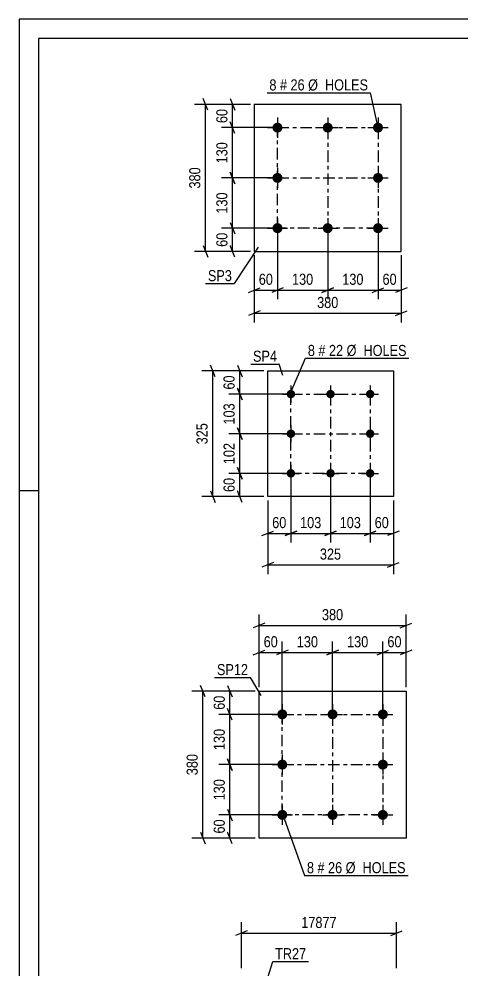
# Model space of a CAD drawing. Header units: millimetres. Extents: x 0 to 594, y 0 to 420.
# Drawn here: x 0 to 114.6, y 174.1 to 420 of the extents above; entities that cross this region are included whole.
import ezdxf

# ---------------------------------------------------------------- set-up
doc = ezdxf.new("R2010")
doc.units = ezdxf.units.MM
doc.linetypes.add('DXK_LINE_DOT3', pattern=[5.9187, 2.979, -0.9799, 0.9799, -0.9799])
doc.styles.add('Arial Narrow', font='ARIALN.TTF', dxfattribs={"height": 0.2})

# ---------------------------------------------------------------- blocks, each defined once
blk = doc.blocks.new('Unknown-232815401-21763')
at = {"color": 5, "linetype": 'Continuous'}
for p, q in [((594, 420), (0, 420)), ((0, 420), (0, 0)), ((589, 415), (5, 415)), ((5, 415), (5, 5)), ((5, 298), (0, 298))]:
    blk.add_line(p, q, dxfattribs=at)
blk = doc.blocks.new('Bolt-232815401-33327 - 33325')
at = {"linetype": 'Continuous'}
for points in [[(70.31, 324.1, -1), (70.31, 321.9, -1)], [(80.56, 324.1, -1), (80.56, 321.9, -1)], [(90.81, 324.1, -1), (90.81, 321.9, -1)], [(70.31, 313.85, -1), (70.31, 311.65, -1)], [(90.81, 313.85, -1), (90.81, 311.65, -1)], [(70.31, 303.6, -1), (70.31, 301.4, -1)], [(80.56, 303.6, -1), (80.56, 301.4, -1)], [(90.81, 303.6, -1), (90.81, 301.4, -1)]]:
    blk.add_hatch(color=1, dxfattribs=at).paths.add_polyline_path(points)
at = {"color": 1, "linetype": 'Continuous'}
for p, q in [((70.31, 325.2), (70.31, 320.8)), ((80.56, 325.2), (80.56, 320.8)), ((90.81, 325.2), (90.81, 320.8)), ((68.11, 323), (72.51, 323)), ((78.36, 323), (82.76, 323)), ((88.61, 323), (93.01, 323)), ((70.31, 314.95), (70.31, 310.55)), ((90.81, 314.95), (90.81, 310.55)), ((68.11, 312.75), (72.51, 312.75)), ((88.61, 312.75), (93.01, 312.75)), ((68.11, 302.5), (72.51, 302.5)), ((70.31, 304.7), (70.31, 300.3)), ((78.36, 302.5), (82.76, 302.5)), ((80.56, 304.7), (80.56, 300.3)), ((88.61, 302.5), (93.01, 302.5)), ((90.81, 304.7), (90.81, 300.3))]:
    blk.add_line(p, q, dxfattribs=at)
blk = doc.blocks.new('Part-232815401-33326 - 33325')
at = {"color": 2, "linetype": 'Continuous'}
for p, q in [((64.31, 296.5), (64.31, 329)), ((64.31, 329), (96.81, 329)), ((96.81, 329), (96.81, 296.5)), ((96.81, 296.5), (64.31, 296.5))]:
    blk.add_line(p, q, dxfattribs=at)
blk = doc.blocks.new('Part-232815401-33334 - 33333')
at = {"color": 2, "linetype": 'Continuous'}
for p, q in [((60.84, 397.91), (60.84, 359.91)), ((98.84, 397.91), (60.84, 397.91)), ((98.84, 359.91), (98.84, 397.91)), ((60.84, 359.91), (98.84, 359.91))]:
    blk.add_line(p, q, dxfattribs=at)
blk = doc.blocks.new('Bolt-232815401-33335 - 33333')
at = {"linetype": 'Continuous'}
for points in [[(66.84, 393.21, -1), (66.84, 390.61, -1)], [(79.84, 393.21, -1), (79.84, 390.61, -1)], [(92.84, 393.21, -1), (92.84, 390.61, -1)], [(66.84, 380.21, -1), (66.84, 377.61, -1)], [(92.84, 380.21, -1), (92.84, 377.61, -1)], [(66.84, 367.21, -1), (66.84, 364.61, -1)], [(79.84, 367.21, -1), (79.84, 364.61, -1)], [(92.84, 367.21, -1), (92.84, 364.61, -1)]]:
    blk.add_hatch(color=1, dxfattribs=at).paths.add_polyline_path(points)
at = {"color": 1, "linetype": 'Continuous'}
for p, q in [((66.84, 394.51), (66.84, 389.31)), ((79.84, 394.51), (79.84, 389.31)), ((92.84, 394.51), (92.84, 389.31)), ((64.24, 391.91), (69.44, 391.91)), ((77.24, 391.91), (82.44, 391.91)), ((90.24, 391.91), (95.44, 391.91)), ((66.84, 381.51), (66.84, 376.31)), ((92.84, 381.51), (92.84, 376.31)), ((64.24, 378.91), (69.44, 378.91)), ((90.24, 378.91), (95.44, 378.91)), ((66.84, 368.51), (66.84, 363.31)), ((79.84, 368.51), (79.84, 363.31)), ((92.84, 368.51), (92.84, 363.31)), ((64.24, 365.91), (69.44, 365.91)), ((77.24, 365.91), (82.44, 365.91)), ((90.24, 365.91), (95.44, 365.91))]:
    blk.add_line(p, q, dxfattribs=at)
blk = doc.blocks.new('Part-232815401-33454 - 33453')
at = {"color": 2, "linetype": 'Continuous'}
for p, q in [((62.09, 208.18), (62.09, 246.18)), ((62.09, 246.18), (100.09, 246.18)), ((100.09, 246.18), (100.09, 208.18)), ((100.09, 208.18), (62.09, 208.18))]:
    blk.add_line(p, q, dxfattribs=at)
blk = doc.blocks.new('Bolt-232815401-33455 - 33453')
at = {"linetype": 'Continuous'}
for points in [[(68.09, 241.48, -1), (68.09, 238.88, -1)], [(81.09, 241.48, -1), (81.09, 238.88, -1)], [(94.09, 241.48, -1), (94.09, 238.88, -1)], [(68.09, 228.48, -1), (68.09, 225.88, -1)], [(94.09, 228.48, -1), (94.09, 225.88, -1)], [(68.09, 215.48, -1), (68.09, 212.88, -1)], [(81.09, 215.48, -1), (81.09, 212.88, -1)], [(94.09, 215.48, -1), (94.09, 212.88, -1)]]:
    blk.add_hatch(color=1, dxfattribs=at).paths.add_polyline_path(points)
at = {"color": 1, "linetype": 'Continuous'}
for p, q in [((68.09, 242.78), (68.09, 237.58)), ((81.09, 242.78), (81.09, 237.58)), ((94.09, 242.78), (94.09, 237.58)), ((65.49, 240.18), (70.69, 240.18)), ((78.49, 240.18), (83.69, 240.18)), ((91.49, 240.18), (96.69, 240.18)), ((68.09, 229.78), (68.09, 224.58)), ((94.09, 229.78), (94.09, 224.58)), ((65.49, 227.18), (70.69, 227.18)), ((91.49, 227.18), (96.69, 227.18)), ((68.09, 216.78), (68.09, 211.58)), ((81.09, 216.78), (81.09, 211.58)), ((94.09, 216.78), (94.09, 211.58)), ((65.49, 214.18), (70.69, 214.18)), ((78.49, 214.18), (83.69, 214.18)), ((91.49, 214.18), (96.69, 214.18))]:
    blk.add_line(p, q, dxfattribs=at)
blk = doc.blocks.new('Rectangle-232815401-35892 - 33325')
at = {"color": 1, "linetype": 'DXK_LINE_DOT3'}
blk.add_lwpolyline([(70.31, 323), (90.81, 323), (90.81, 302.5), (70.31, 302.5), (70.31, 323)], close=True, dxfattribs=at)
blk = doc.blocks.new('Rectangle-232815401-35922 - 33333')
at = {"color": 1, "linetype": 'DXK_LINE_DOT3'}
blk.add_lwpolyline([(66.84, 391.91), (92.84, 391.91), (92.84, 365.91), (66.84, 365.91), (66.84, 391.91)], close=True, dxfattribs=at)
blk = doc.blocks.new('Rectangle-232815401-35955 - 33453')
at = {"color": 1, "linetype": 'DXK_LINE_DOT3'}
blk.add_lwpolyline([(68.09, 240.18), (94.09, 240.18), (94.09, 214.18), (68.09, 214.18), (68.09, 240.18)], close=True, dxfattribs=at)
blk = doc.blocks.new('Line-232815401-35902 - 33325')
at = {"color": 1, "linetype": 'DXK_LINE_DOT3'}
blk.add_line((80.56, 323), (80.56, 302.5), dxfattribs=at)
blk = doc.blocks.new('Line-232815401-35932 - 33333')
at = {"color": 1, "linetype": 'DXK_LINE_DOT3'}
blk.add_line((79.84, 391.91), (79.84, 365.91), dxfattribs=at)
blk = doc.blocks.new('Line-232815401-35965 - 33453')
at = {"color": 1, "linetype": 'DXK_LINE_DOT3'}
blk.add_line((81.09, 240.18), (81.09, 214.18), dxfattribs=at)
blk = doc.blocks.new('Line-232815401-35909 - 33325')
at = {"color": 1, "linetype": 'DXK_LINE_DOT3'}
blk.add_line((70.31, 312.75), (90.81, 312.75), dxfattribs=at)
blk = doc.blocks.new('Line-232815401-35939 - 33333')
at = {"color": 1, "linetype": 'DXK_LINE_DOT3'}
blk.add_line((66.84, 378.91), (92.84, 378.91), dxfattribs=at)
blk = doc.blocks.new('Line-232815401-35972 - 33453')
at = {"color": 1, "linetype": 'DXK_LINE_DOT3'}
blk.add_line((68.09, 227.18), (94.09, 227.18), dxfattribs=at)
blk = doc.blocks.new('StraightDimension-232815401-33873 - 33316')
at = {"color": 7, "linetype": 'Continuous'}
for p, q in [((57.52, 174.57), (57.52, 186.42)), ((97.62, 174.57), (97.62, 186.42)), ((59.02, 184.17), (56.02, 182.97)), ((57.52, 183.57), (97.62, 183.57)), ((96.12, 182.97), (99.12, 184.17))]:
    blk.add_line(p, q, dxfattribs=at)
at = {"color": 0}
blk.add_wipeout([(82.74, 184.32), (82.74, 188.52), (72.4, 188.52), (72.4, 184.32)], dxfattribs=at)
at = {"color": 3, "style": 'Arial Narrow'}
blk.add_text('17877', height=2.863, dxfattribs=at).set_placement((73, 184.92))
blk = doc.blocks.new('StraightDimension-232815401-33877 - 33325')
at = {"color": 7, "linetype": 'Continuous'}
for p, q in [((56.5, 330.5), (57.7, 327.5)), ((63.31, 329), (54.25, 329)), ((57.1, 323), (57.1, 329)), ((69.31, 323), (54.25, 323)), ((57.7, 321.5), (56.5, 324.5))]:
    blk.add_line(p, q, dxfattribs=at)
at = {"color": 0}
blk.add_wipeout([(56.35, 328.43), (52.15, 328.43), (52.15, 323.57), (56.35, 323.57)], dxfattribs=at)
at = {"color": 3, "style": 'Arial Narrow'}
blk.add_text('60', height=2.863, rotation=90.0002, dxfattribs=at).set_placement((55.75, 324.17))
blk = doc.blocks.new('StraightDimension-232815401-37258 - 33325')
at = {"color": 7, "linetype": 'Continuous'}
for p, q in [((69.31, 323), (54.25, 323)), ((56.5, 324.5), (57.7, 321.5)), ((57.1, 312.75), (57.1, 323)), ((69.31, 312.75), (54.25, 312.75)), ((57.7, 311.25), (56.5, 314.25))]:
    blk.add_line(p, q, dxfattribs=at)
at = {"color": 0}
blk.add_wipeout([(56.35, 321.22), (52.15, 321.22), (52.15, 314.53), (56.35, 314.53)], dxfattribs=at)
at = {"color": 3, "style": 'Arial Narrow'}
blk.add_text('103', height=2.863, rotation=90.0002, dxfattribs=at).set_placement((55.75, 315.13))
blk = doc.blocks.new('StraightDimension-232815401-33880 - 33325')
at = {"color": 7, "linetype": 'Continuous'}
for p, q in [((69.31, 302.5), (54.25, 302.5)), ((56.5, 304), (57.7, 301)), ((57.1, 296.5), (57.1, 302.5)), ((57.7, 295), (56.5, 298)), ((63.31, 296.5), (54.25, 296.5))]:
    blk.add_line(p, q, dxfattribs=at)
at = {"color": 0}
blk.add_wipeout([(56.35, 301.93), (52.15, 301.93), (52.15, 297.07), (56.35, 297.07)], dxfattribs=at)
at = {"color": 3, "style": 'Arial Narrow'}
blk.add_text('60', height=2.863, rotation=90.0002, dxfattribs=at).set_placement((55.75, 297.67))
blk = doc.blocks.new('StraightDimension-232815401-33893 - 33325')
at = {"color": 7, "linetype": 'Continuous'}
for p, q in [((50.7, 327.5), (49.5, 330.5)), ((63.31, 329), (47.25, 329)), ((50.1, 296.5), (50.1, 329)), ((49.5, 298), (50.7, 295)), ((63.31, 296.5), (47.25, 296.5))]:
    blk.add_line(p, q, dxfattribs=at)
at = {"color": 0}
blk.add_wipeout([(49.35, 316.09), (45.15, 316.09), (45.15, 309.41), (49.35, 309.41)], dxfattribs=at)
at = {"color": 3, "style": 'Arial Narrow'}
blk.add_text('325', height=2.863, rotation=90.0002, dxfattribs=at).set_placement((48.75, 310.01))
blk = doc.blocks.new('StraightDimension-232815401-33897 - 33325')
at = {"color": 7, "linetype": 'Continuous'}
for p, q in [((90.81, 301.5), (90.81, 284.59)), ((96.81, 295.5), (96.81, 284.59)), ((89.31, 286.39), (92.31, 287.59)), ((90.81, 286.99), (96.81, 286.99)), ((98.31, 287.59), (95.31, 286.39))]:
    blk.add_line(p, q, dxfattribs=at)
at = {"color": 0}
blk.add_wipeout([(96.23, 287.74), (96.23, 291.94), (91.38, 291.94), (91.38, 287.74)], dxfattribs=at)
at = {"color": 3, "style": 'Arial Narrow'}
blk.add_text('60', height=2.863, dxfattribs=at).set_placement((91.98, 288.34))
blk = doc.blocks.new('StraightDimension-232815401-33900 - 33325')
at = {"color": 7, "linetype": 'Continuous'}
for p, q in [((70.31, 301.5), (70.31, 284.59)), ((64.31, 295.5), (64.31, 284.59)), ((62.81, 286.39), (65.81, 287.59)), ((64.31, 286.99), (70.31, 286.99)), ((71.81, 287.59), (68.81, 286.39))]:
    blk.add_line(p, q, dxfattribs=at)
at = {"color": 0}
blk.add_wipeout([(69.73, 287.74), (69.73, 291.94), (64.88, 291.94), (64.88, 287.74)], dxfattribs=at)
at = {"color": 3, "style": 'Arial Narrow'}
blk.add_text('60', height=2.863, dxfattribs=at).set_placement((65.48, 288.34))
blk = doc.blocks.new('StraightDimension-232815401-37278 - 33325')
at = {"color": 7, "linetype": 'Continuous'}
for p, q in [((70.31, 301.5), (70.31, 284.59)), ((80.56, 301.5), (80.56, 284.59)), ((68.81, 286.39), (71.81, 287.59)), ((70.31, 286.99), (80.56, 286.99)), ((82.06, 287.59), (79.06, 286.39))]:
    blk.add_line(p, q, dxfattribs=at)
at = {"color": 0}
blk.add_wipeout([(78.77, 287.74), (78.77, 291.94), (72.09, 291.94), (72.09, 287.74)], dxfattribs=at)
at = {"color": 3, "style": 'Arial Narrow'}
blk.add_text('103', height=2.863, dxfattribs=at).set_placement((72.69, 288.34))
blk = doc.blocks.new('StraightDimension-232815401-33913 - 33325')
at = {"color": 7, "linetype": 'Continuous'}
for p, q in [((64.31, 295.5), (64.31, 276.45)), ((96.81, 295.5), (96.81, 276.45)), ((65.81, 279.45), (62.81, 278.25)), ((64.31, 278.85), (96.81, 278.85)), ((95.31, 278.25), (98.31, 279.45))]:
    blk.add_line(p, q, dxfattribs=at)
at = {"color": 0}
blk.add_wipeout([(83.9, 279.6), (83.9, 283.8), (77.21, 283.8), (77.21, 279.6)], dxfattribs=at)
at = {"color": 3, "style": 'Arial Narrow'}
blk.add_text('325', height=2.863, dxfattribs=at).set_placement((77.81, 280.2))
blk = doc.blocks.new('StraightDimension-232815401-37256 - 33325')
at = {"color": 7, "linetype": 'Continuous'}
for p, q in [((69.31, 312.75), (54.25, 312.75)), ((56.5, 314.25), (57.7, 311.25)), ((57.1, 302.5), (57.1, 312.75)), ((69.31, 302.5), (54.25, 302.5)), ((57.7, 301), (56.5, 304))]:
    blk.add_line(p, q, dxfattribs=at)
at = {"color": 0}
blk.add_wipeout([(56.35, 310.97), (52.15, 310.97), (52.15, 304.28), (56.35, 304.28)], dxfattribs=at)
at = {"color": 3, "style": 'Arial Narrow'}
blk.add_text('102', height=2.863, rotation=90.0002, dxfattribs=at).set_placement((55.75, 304.88))
blk = doc.blocks.new('StraightDimension-232815401-37280 - 33325')
at = {"color": 7, "linetype": 'Continuous'}
for p, q in [((80.56, 301.5), (80.56, 284.59)), ((90.81, 301.5), (90.81, 284.59)), ((79.06, 286.39), (82.06, 287.59)), ((80.56, 286.99), (90.81, 286.99)), ((92.31, 287.59), (89.31, 286.39))]:
    blk.add_line(p, q, dxfattribs=at)
at = {"color": 0}
blk.add_wipeout([(89.02, 287.74), (89.02, 291.94), (82.34, 291.94), (82.34, 287.74)], dxfattribs=at)
at = {"color": 3, "style": 'Arial Narrow'}
blk.add_text('103', height=2.863, dxfattribs=at).set_placement((82.94, 288.34))
blk = doc.blocks.new('StraightDimension-232815401-33917 - 33333')
at = {"color": 7, "linetype": 'Continuous'}
for p, q in [((54.64, 399.41), (55.84, 396.41)), ((59.84, 397.91), (52.39, 397.91)), ((55.24, 391.91), (55.24, 397.91)), ((65.84, 391.91), (52.39, 391.91)), ((55.84, 390.41), (54.64, 393.41))]:
    blk.add_line(p, q, dxfattribs=at)
at = {"color": 0}
blk.add_wipeout([(54.49, 397.34), (50.29, 397.34), (50.29, 392.48), (54.49, 392.48)], dxfattribs=at)
at = {"color": 3, "style": 'Arial Narrow'}
blk.add_text('60', height=2.863, rotation=90.0002, dxfattribs=at).set_placement((53.89, 393.08))
blk = doc.blocks.new('StraightDimension-232815401-37327 - 33333')
at = {"color": 7, "linetype": 'Continuous'}
for p, q in [((79.84, 364.91), (79.84, 347.51)), ((92.84, 364.91), (92.84, 347.51)), ((81.34, 350.51), (78.34, 349.31)), ((79.84, 349.91), (92.84, 349.91)), ((91.34, 349.31), (94.34, 350.51))]:
    blk.add_line(p, q, dxfattribs=at)
at = {"color": 0}
blk.add_wipeout([(89.68, 350.66), (89.68, 354.86), (83, 354.86), (83, 350.66)], dxfattribs=at)
at = {"color": 3, "style": 'Arial Narrow'}
blk.add_text('130', height=2.863, dxfattribs=at).set_placement((83.6, 351.26))
blk = doc.blocks.new('StraightDimension-232815401-33920 - 33333')
at = {"color": 7, "linetype": 'Continuous'}
for p, q in [((54.64, 367.41), (55.84, 364.41)), ((65.84, 365.91), (52.39, 365.91)), ((55.24, 359.91), (55.24, 365.91)), ((59.84, 359.91), (52.39, 359.91)), ((55.84, 358.41), (54.64, 361.41))]:
    blk.add_line(p, q, dxfattribs=at)
at = {"color": 0}
blk.add_wipeout([(54.49, 365.34), (50.29, 365.34), (50.29, 360.48), (54.49, 360.48)], dxfattribs=at)
at = {"color": 3, "style": 'Arial Narrow'}
blk.add_text('60', height=2.863, rotation=90.0002, dxfattribs=at).set_placement((53.89, 361.08))
blk = doc.blocks.new('StraightDimension-232815401-33933 - 33333')
at = {"color": 7, "linetype": 'Continuous'}
for p, q in [((48.84, 396.41), (47.64, 399.41)), ((59.84, 397.91), (45.39, 397.91)), ((48.24, 359.91), (48.24, 397.91)), ((59.84, 359.91), (45.39, 359.91)), ((47.64, 361.41), (48.84, 358.41))]:
    blk.add_line(p, q, dxfattribs=at)
at = {"color": 0}
blk.add_wipeout([(47.49, 382.25), (43.29, 382.25), (43.29, 375.57), (47.49, 375.57)], dxfattribs=at)
at = {"color": 3, "style": 'Arial Narrow'}
blk.add_text('380', height=2.863, rotation=90.0002, dxfattribs=at).set_placement((46.89, 376.17))
blk = doc.blocks.new('StraightDimension-232815401-33937 - 33333')
at = {"color": 7, "linetype": 'Continuous'}
for p, q in [((92.84, 364.91), (92.84, 347.51)), ((98.84, 358.91), (98.84, 347.51)), ((91.34, 349.31), (94.34, 350.51)), ((92.84, 349.91), (98.84, 349.91)), ((100.34, 350.51), (97.34, 349.31))]:
    blk.add_line(p, q, dxfattribs=at)
at = {"color": 0}
blk.add_wipeout([(98.27, 350.66), (98.27, 354.86), (93.41, 354.86), (93.41, 350.66)], dxfattribs=at)
at = {"color": 3, "style": 'Arial Narrow'}
blk.add_text('60', height=2.863, dxfattribs=at).set_placement((94.01, 351.26))
blk = doc.blocks.new('StraightDimension-232815401-37303 - 33333')
at = {"color": 7, "linetype": 'Continuous'}
for p, q in [((65.84, 378.91), (52.39, 378.91)), ((55.84, 377.41), (54.64, 380.41)), ((55.24, 365.91), (55.24, 378.91)), ((54.64, 367.41), (55.84, 364.41)), ((65.84, 365.91), (52.39, 365.91))]:
    blk.add_line(p, q, dxfattribs=at)
at = {"color": 0}
blk.add_wipeout([(54.49, 375.75), (50.29, 375.75), (50.29, 369.07), (54.49, 369.07)], dxfattribs=at)
at = {"color": 3, "style": 'Arial Narrow'}
blk.add_text('130', height=2.863, rotation=90.0002, dxfattribs=at).set_placement((53.89, 369.67))
blk = doc.blocks.new('StraightDimension-232815401-33940 - 33333')
at = {"color": 7, "linetype": 'Continuous'}
for p, q in [((66.84, 364.91), (66.84, 347.51)), ((60.84, 358.91), (60.84, 347.51)), ((59.34, 349.31), (62.34, 350.51)), ((60.84, 349.91), (66.84, 349.91)), ((68.34, 350.51), (65.34, 349.31))]:
    blk.add_line(p, q, dxfattribs=at)
at = {"color": 0}
blk.add_wipeout([(66.27, 350.66), (66.27, 354.86), (61.41, 354.86), (61.41, 350.66)], dxfattribs=at)
at = {"color": 3, "style": 'Arial Narrow'}
blk.add_text('60', height=2.863, dxfattribs=at).set_placement((62.01, 351.26))
blk = doc.blocks.new('StraightDimension-232815401-33953 - 33333')
at = {"color": 7, "linetype": 'Continuous'}
for p, q in [((60.84, 358.91), (60.84, 341.51)), ((98.84, 358.91), (98.84, 341.51)), ((62.34, 344.51), (59.34, 343.31)), ((97.34, 343.31), (100.34, 344.51)), ((60.84, 343.91), (98.84, 343.91))]:
    blk.add_line(p, q, dxfattribs=at)
at = {"color": 0}
blk.add_wipeout([(83.18, 344.66), (83.18, 348.86), (76.5, 348.86), (76.5, 344.66)], dxfattribs=at)
at = {"color": 3, "style": 'Arial Narrow'}
blk.add_text('380', height=2.863, dxfattribs=at).set_placement((77.1, 345.26))
blk = doc.blocks.new('StraightDimension-232815401-37305 - 33333')
at = {"color": 7, "linetype": 'Continuous'}
for p, q in [((65.84, 391.91), (52.39, 391.91)), ((55.84, 390.41), (54.64, 393.41)), ((55.24, 378.91), (55.24, 391.91)), ((65.84, 378.91), (52.39, 378.91)), ((54.64, 380.41), (55.84, 377.41))]:
    blk.add_line(p, q, dxfattribs=at)
at = {"color": 0}
blk.add_wipeout([(54.49, 388.75), (50.29, 388.75), (50.29, 382.07), (54.49, 382.07)], dxfattribs=at)
at = {"color": 3, "style": 'Arial Narrow'}
blk.add_text('130', height=2.863, rotation=90.0002, dxfattribs=at).set_placement((53.89, 382.67))
blk = doc.blocks.new('StraightDimension-232815401-37325 - 33333')
at = {"color": 7, "linetype": 'Continuous'}
for p, q in [((66.84, 364.91), (66.84, 347.51)), ((79.84, 364.91), (79.84, 347.51)), ((68.34, 350.51), (65.34, 349.31)), ((66.84, 349.91), (79.84, 349.91)), ((78.34, 349.31), (81.34, 350.51))]:
    blk.add_line(p, q, dxfattribs=at)
at = {"color": 0}
blk.add_wipeout([(76.68, 350.66), (76.68, 354.86), (70, 354.86), (70, 350.66)], dxfattribs=at)
at = {"color": 3, "style": 'Arial Narrow'}
blk.add_text('130', height=2.863, dxfattribs=at).set_placement((70.6, 351.26))
blk = doc.blocks.new('StraightDimension-232815401-34045 - 33453')
at = {"color": 7, "linetype": 'Continuous'}
for p, q in [((61.09, 246.18), (51.71, 246.18)), ((53.96, 247.68), (55.16, 244.68)), ((54.56, 240.18), (54.56, 246.18)), ((55.16, 238.68), (53.96, 241.68)), ((67.09, 240.18), (51.71, 240.18))]:
    blk.add_line(p, q, dxfattribs=at)
at = {"color": 0}
blk.add_wipeout([(53.81, 245.61), (49.61, 245.61), (49.61, 240.76), (53.81, 240.76)], dxfattribs=at)
at = {"color": 3, "style": 'Arial Narrow'}
blk.add_text('60', height=2.863, rotation=90.0002, dxfattribs=at).set_placement((53.21, 241.36))
blk = doc.blocks.new('StraightDimension-232815401-34061 - 33453')
at = {"color": 7, "linetype": 'Continuous'}
for p, q in [((61.09, 246.18), (44.71, 246.18)), ((48.16, 244.68), (46.96, 247.68)), ((47.56, 208.18), (47.56, 246.18)), ((46.96, 209.68), (48.16, 206.68)), ((61.09, 208.18), (44.71, 208.18))]:
    blk.add_line(p, q, dxfattribs=at)
at = {"color": 0}
blk.add_wipeout([(46.81, 230.53), (42.61, 230.53), (42.61, 223.84), (46.81, 223.84)], dxfattribs=at)
at = {"color": 3, "style": 'Arial Narrow'}
blk.add_text('380', height=2.863, rotation=90.0002, dxfattribs=at).set_placement((46.21, 224.44))
blk = doc.blocks.new('StraightDimension-232815401-34048 - 33453')
at = {"color": 7, "linetype": 'Continuous'}
for p, q in [((67.09, 214.18), (51.71, 214.18)), ((53.96, 215.68), (55.16, 212.68)), ((54.56, 208.18), (54.56, 214.18)), ((55.16, 206.68), (53.96, 209.68)), ((61.09, 208.18), (51.71, 208.18))]:
    blk.add_line(p, q, dxfattribs=at)
at = {"color": 0}
blk.add_wipeout([(53.81, 213.61), (49.61, 213.61), (49.61, 208.76), (53.81, 208.76)], dxfattribs=at)
at = {"color": 3, "style": 'Arial Narrow'}
blk.add_text('60', height=2.863, rotation=90.0002, dxfattribs=at).set_placement((53.21, 209.36))
blk = doc.blocks.new('StraightDimension-232815401-37484 - 33453')
at = {"color": 7, "linetype": 'Continuous'}
for p, q in [((81.09, 241.18), (81.09, 259.03)), ((94.09, 241.18), (94.09, 259.03)), ((82.59, 256.78), (79.59, 255.58)), ((81.09, 256.18), (94.09, 256.18)), ((92.59, 255.58), (95.59, 256.78))]:
    blk.add_line(p, q, dxfattribs=at)
at = {"color": 0}
blk.add_wipeout([(90.94, 256.93), (90.94, 261.13), (84.25, 261.13), (84.25, 256.93)], dxfattribs=at)
at = {"color": 3, "style": 'Arial Narrow'}
blk.add_text('130', height=2.863, dxfattribs=at).set_placement((84.85, 257.53))
blk = doc.blocks.new('StraightDimension-232815401-34065 - 33453')
at = {"color": 7, "linetype": 'Continuous'}
for p, q in [((94.09, 241.18), (94.09, 259.03)), ((100.09, 247.18), (100.09, 259.03)), ((92.59, 255.58), (95.59, 256.78)), ((94.09, 256.18), (100.09, 256.18)), ((101.59, 256.78), (98.59, 255.58))]:
    blk.add_line(p, q, dxfattribs=at)
at = {"color": 0}
blk.add_wipeout([(99.52, 256.93), (99.52, 261.13), (94.67, 261.13), (94.67, 256.93)], dxfattribs=at)
at = {"color": 3, "style": 'Arial Narrow'}
blk.add_text('60', height=2.863, dxfattribs=at).set_placement((95.27, 257.53))
blk = doc.blocks.new('StraightDimension-232815401-34068 - 33453')
at = {"color": 7, "linetype": 'Continuous'}
for p, q in [((62.09, 247.18), (62.09, 259.03)), ((68.09, 241.18), (68.09, 259.03)), ((60.59, 255.58), (63.59, 256.78)), ((62.09, 256.18), (68.09, 256.18)), ((69.59, 256.78), (66.59, 255.58))]:
    blk.add_line(p, q, dxfattribs=at)
at = {"color": 0}
blk.add_wipeout([(67.52, 256.93), (67.52, 261.13), (62.67, 261.13), (62.67, 256.93)], dxfattribs=at)
at = {"color": 3, "style": 'Arial Narrow'}
blk.add_text('60', height=2.863, dxfattribs=at).set_placement((63.27, 257.53))
blk = doc.blocks.new('StraightDimension-232815401-34081 - 33453')
at = {"color": 7, "linetype": 'Continuous'}
for p, q in [((62.09, 247.18), (62.09, 266.03)), ((100.09, 247.18), (100.09, 266.03)), ((63.59, 263.78), (60.59, 262.58)), ((62.09, 263.18), (100.09, 263.18)), ((98.59, 262.58), (101.59, 263.78))]:
    blk.add_line(p, q, dxfattribs=at)
at = {"color": 0}
blk.add_wipeout([(84.44, 263.93), (84.44, 268.13), (77.75, 268.13), (77.75, 263.93)], dxfattribs=at)
at = {"color": 3, "style": 'Arial Narrow'}
blk.add_text('380', height=2.863, dxfattribs=at).set_placement((78.35, 264.53))
blk = doc.blocks.new('StraightDimension-232815401-37460 - 33453')
at = {"color": 7, "linetype": 'Continuous'}
for p, q in [((67.09, 227.18), (51.71, 227.18)), ((55.16, 225.68), (53.96, 228.68)), ((54.56, 214.18), (54.56, 227.18)), ((67.09, 214.18), (51.71, 214.18)), ((53.96, 215.68), (55.16, 212.68))]:
    blk.add_line(p, q, dxfattribs=at)
at = {"color": 0}
blk.add_wipeout([(53.81, 224.03), (49.61, 224.03), (49.61, 217.34), (53.81, 217.34)], dxfattribs=at)
at = {"color": 3, "style": 'Arial Narrow'}
blk.add_text('130', height=2.863, rotation=90.0002, dxfattribs=at).set_placement((53.21, 217.94))
blk = doc.blocks.new('StraightDimension-232815401-37462 - 33453')
at = {"color": 7, "linetype": 'Continuous'}
for p, q in [((55.16, 238.68), (53.96, 241.68)), ((67.09, 240.18), (51.71, 240.18)), ((54.56, 227.18), (54.56, 240.18)), ((67.09, 227.18), (51.71, 227.18)), ((53.96, 228.68), (55.16, 225.68))]:
    blk.add_line(p, q, dxfattribs=at)
at = {"color": 0}
blk.add_wipeout([(53.81, 237.03), (49.61, 237.03), (49.61, 230.34), (53.81, 230.34)], dxfattribs=at)
at = {"color": 3, "style": 'Arial Narrow'}
blk.add_text('130', height=2.863, rotation=90.0002, dxfattribs=at).set_placement((53.21, 230.94))
blk = doc.blocks.new('StraightDimension-232815401-37482 - 33453')
at = {"color": 7, "linetype": 'Continuous'}
for p, q in [((68.09, 241.18), (68.09, 259.03)), ((81.09, 241.18), (81.09, 259.03)), ((69.59, 256.78), (66.59, 255.58)), ((68.09, 256.18), (81.09, 256.18)), ((79.59, 255.58), (82.59, 256.78))]:
    blk.add_line(p, q, dxfattribs=at)
at = {"color": 0}
blk.add_wipeout([(77.94, 256.93), (77.94, 261.13), (71.25, 261.13), (71.25, 256.93)], dxfattribs=at)
at = {"color": 3, "style": 'Arial Narrow'}
blk.add_text('130', height=2.863, dxfattribs=at).set_placement((71.85, 257.53))
blk = doc.blocks.new('Mark-232815401-34142 - 33316')
at = {"color": 0}
blk.add_wipeout([(74.27, 176.85), (74.27, 179.85), (66.23, 179.85), (66.23, 176.85)], dxfattribs=at)
blk.add_wipeout([(74.27, 176.85), (74.27, 179.85), (66.23, 179.85), (66.23, 176.85)], dxfattribs=at)
at = {"color": 30, "linetype": 'Continuous'}
for p, q in [((64.35, 172.15), (65.63, 176.25)), ((65.63, 176.25), (74.87, 176.25))]:
    blk.add_line(p, q, dxfattribs=at)
at = {"color": 3, "style": 'Arial Narrow'}
blk.add_text('TR27', height=2.863, dxfattribs=at).set_placement((66.23, 176.85))
blk = doc.blocks.new('Mark-232815401-34151 - 33325')
at = {"color": 0}
blk.add_wipeout([(66.72, 331.37), (66.72, 334.37), (60.51, 334.37), (60.51, 331.37)], dxfattribs=at)
blk.add_wipeout([(66.72, 331.37), (66.72, 334.37), (60.51, 334.37), (60.51, 331.37)], dxfattribs=at)
at = {"color": 30, "linetype": 'Continuous'}
for p in [(59.91, 330.77), (68.22, 327.77)]:
    blk.add_line(p, (67.32, 330.77), dxfattribs=at)
at = {"color": 3, "style": 'Arial Narrow'}
blk.add_text('SP4', height=2.863, dxfattribs=at).set_placement((60.51, 331.37))
blk = doc.blocks.new('Mark-232815401-34154 - 33325')
at = {"color": 0}
blk.add_wipeout([(76.53, 332.85), (76.53, 335.85), (74.7, 335.85), (74.7, 332.85)], dxfattribs=at)
blk.add_wipeout([(76.53, 332.85), (76.53, 335.85), (74.7, 335.85), (74.7, 332.85)], dxfattribs=at)
at = {"color": 7, "linetype": 'Continuous'}
blk.add_line((70.09, 323.11), (74.1, 332.25), dxfattribs=at)
at = {"color": 0}
blk.add_wipeout([(79.26, 332.85), (79.26, 335.85), (77.43, 335.85), (77.43, 332.85)], dxfattribs=at)
blk.add_wipeout([(79.26, 332.85), (79.26, 335.85), (77.43, 335.85), (77.43, 332.85)], dxfattribs=at)
at = {"color": 3, "style": 'Arial Narrow'}
blk.add_text('8', height=2.86, dxfattribs=at).set_placement((74.7, 332.85))
at = {"color": 0}
blk.add_wipeout([(83.81, 332.85), (83.81, 335.85), (80.16, 335.85), (80.16, 332.85)], dxfattribs=at)
blk.add_wipeout([(83.81, 332.85), (83.81, 335.85), (80.16, 335.85), (80.16, 332.85)], dxfattribs=at)
at = {"color": 3, "style": 'Arial Narrow'}
blk.add_text('#', height=2.86, dxfattribs=at).set_placement((77.43, 332.85))
at = {"color": 0}
blk.add_wipeout([(100.24, 332.85), (100.24, 335.85), (84.71, 335.85), (84.71, 332.85)], dxfattribs=at)
blk.add_wipeout([(100.24, 332.85), (100.24, 335.85), (84.71, 335.85), (84.71, 332.85)], dxfattribs=at)
at = {"color": 7, "linetype": 'Continuous'}
blk.add_line((74.1, 332.25), (100.84, 332.25), dxfattribs=at)
at = {"color": 3, "style": 'Arial Narrow'}
for s, p in [('22', (80.16, 332.85)), ('Ø  HOLES', (84.71, 332.85))]:
    blk.add_text(s, height=2.863, dxfattribs=at).set_placement(p)
blk = doc.blocks.new('Mark-232815401-34158 - 33333')
at = {"color": 0}
blk.add_wipeout([(66.58, 401.53), (66.58, 404.53), (64.75, 404.53), (64.75, 401.53)], dxfattribs=at)
blk.add_wipeout([(66.58, 401.53), (66.58, 404.53), (64.75, 404.53), (64.75, 401.53)], dxfattribs=at)
blk.add_wipeout([(69.31, 401.53), (69.31, 404.53), (67.48, 404.53), (67.48, 401.53)], dxfattribs=at)
blk.add_wipeout([(69.31, 401.53), (69.31, 404.53), (67.48, 404.53), (67.48, 401.53)], dxfattribs=at)
at = {"color": 3, "style": 'Arial Narrow'}
blk.add_text('8', height=2.86, dxfattribs=at).set_placement((64.75, 401.53))
at = {"color": 0}
blk.add_wipeout([(73.86, 401.53), (73.86, 404.53), (70.21, 404.53), (70.21, 401.53)], dxfattribs=at)
blk.add_wipeout([(73.86, 401.53), (73.86, 404.53), (70.21, 404.53), (70.21, 401.53)], dxfattribs=at)
at = {"color": 3, "style": 'Arial Narrow'}
blk.add_text('#', height=2.86, dxfattribs=at).set_placement((67.48, 401.53))
at = {"color": 0}
blk.add_wipeout([(90.29, 401.53), (90.29, 404.53), (74.76, 404.53), (74.76, 401.53)], dxfattribs=at)
blk.add_wipeout([(90.29, 401.53), (90.29, 404.53), (74.76, 404.53), (74.76, 401.53)], dxfattribs=at)
at = {"color": 7, "linetype": 'Continuous'}
for p in [(64.15, 400.93), (92.84, 391.91)]:
    blk.add_line(p, (90.89, 400.93), dxfattribs=at)
at = {"color": 3, "style": 'Arial Narrow'}
for s, p in [('26', (70.21, 401.53)), ('Ø  HOLES', (74.76, 401.53))]:
    blk.add_text(s, height=2.863, dxfattribs=at).set_placement(p)
blk = doc.blocks.new('Mark-232815401-34155 - 33333')
at = {"color": 0}
blk.add_wipeout([(55.06, 352.2), (55.06, 355.2), (48.85, 355.2), (48.85, 352.2)], dxfattribs=at)
blk.add_wipeout([(55.06, 352.2), (55.06, 355.2), (48.85, 355.2), (48.85, 352.2)], dxfattribs=at)
at = {"color": 30, "linetype": 'Continuous'}
for p in [(61.86, 360.99), (48.25, 351.6)]:
    blk.add_line(p, (55.66, 351.6), dxfattribs=at)
at = {"color": 3, "style": 'Arial Narrow'}
blk.add_text('SP3', height=2.863, dxfattribs=at).set_placement((48.85, 352.2))
blk = doc.blocks.new('Mark-232815401-34186 - 33453')
at = {"color": 0}
blk.add_wipeout([(59.23, 250.32), (59.23, 253.32), (51.19, 253.32), (51.19, 250.32)], dxfattribs=at)
blk.add_wipeout([(59.23, 250.32), (59.23, 253.32), (51.19, 253.32), (51.19, 250.32)], dxfattribs=at)
at = {"color": 30, "linetype": 'Continuous'}
for p in [(50.59, 249.72), (62.62, 245.02)]:
    blk.add_line(p, (59.83, 249.72), dxfattribs=at)
at = {"color": 3, "style": 'Arial Narrow'}
blk.add_text('SP12', height=2.863, dxfattribs=at).set_placement((51.19, 250.32))
blk = doc.blocks.new('Mark-232815401-34189 - 33453')
at = {"color": 0}
blk.add_wipeout([(76.29, 199.1), (76.29, 202.1), (74.46, 202.1), (74.46, 199.1)], dxfattribs=at)
blk.add_wipeout([(76.29, 199.1), (76.29, 202.1), (74.46, 202.1), (74.46, 199.1)], dxfattribs=at)
at = {"color": 7, "linetype": 'Continuous'}
blk.add_line((68.12, 214.48), (73.86, 198.5), dxfattribs=at)
at = {"color": 0}
blk.add_wipeout([(79.02, 199.1), (79.02, 202.1), (77.19, 202.1), (77.19, 199.1)], dxfattribs=at)
blk.add_wipeout([(79.02, 199.1), (79.02, 202.1), (77.19, 202.1), (77.19, 199.1)], dxfattribs=at)
at = {"color": 3, "style": 'Arial Narrow'}
blk.add_text('8', height=2.86, dxfattribs=at).set_placement((74.46, 199.1))
at = {"color": 0}
blk.add_wipeout([(83.57, 199.1), (83.57, 202.1), (79.92, 202.1), (79.92, 199.1)], dxfattribs=at)
blk.add_wipeout([(83.57, 199.1), (83.57, 202.1), (79.92, 202.1), (79.92, 199.1)], dxfattribs=at)
at = {"color": 3, "style": 'Arial Narrow'}
blk.add_text('#', height=2.86, dxfattribs=at).set_placement((77.19, 199.1))
at = {"color": 0}
blk.add_wipeout([(100, 199.1), (100, 202.1), (84.47, 202.1), (84.47, 199.1)], dxfattribs=at)
blk.add_wipeout([(100, 199.1), (100, 202.1), (84.47, 202.1), (84.47, 199.1)], dxfattribs=at)
at = {"color": 7, "linetype": 'Continuous'}
blk.add_line((73.86, 198.5), (100.6, 198.5), dxfattribs=at)
at = {"color": 3, "style": 'Arial Narrow'}
for s, p in [('26', (79.92, 199.1)), ('Ø  HOLES', (84.47, 199.1))]:
    blk.add_text(s, height=2.863, dxfattribs=at).set_placement(p)

msp = doc.modelspace()

# ---------------------------------------------------------------- block references
for name in ['Unknown-232815401-21763', 'Part-232815401-33334 - 33333', 'Bolt-232815401-33335 - 33333', 'Rectangle-232815401-35922 - 33333', 'Line-232815401-35932 - 33333', 'Line-232815401-35939 - 33333', 'Part-232815401-33326 - 33325', 'Bolt-232815401-33327 - 33325', 'Rectangle-232815401-35892 - 33325', 'Line-232815401-35902 - 33325', 'Line-232815401-35909 - 33325', 'Part-232815401-33454 - 33453', 'Bolt-232815401-33455 - 33453', 'Rectangle-232815401-35955 - 33453', 'Line-232815401-35965 - 33453', 'Line-232815401-35972 - 33453']:
    msp.add_blockref(name, (0, 0))

# ---------------------------------------------------------------- next in the draw order: block references
for name in ['StraightDimension-232815401-33917 - 33333', 'StraightDimension-232815401-33920 - 33333', 'StraightDimension-232815401-37327 - 33333', 'StraightDimension-232815401-33877 - 33325', 'StraightDimension-232815401-33880 - 33325', 'StraightDimension-232815401-33897 - 33325', 'StraightDimension-232815401-37484 - 33453', 'StraightDimension-232815401-34045 - 33453', 'StraightDimension-232815401-33873 - 33316']:
    msp.add_blockref(name, (0, 0))

# ---------------------------------------------------------------- next in the draw order: block references
for name in ['StraightDimension-232815401-33933 - 33333', 'StraightDimension-232815401-33937 - 33333', 'StraightDimension-232815401-37258 - 33325', 'StraightDimension-232815401-34065 - 33453', 'StraightDimension-232815401-34061 - 33453', 'Mark-232815401-34142 - 33316']:
    msp.add_blockref(name, (0, 0))

# ---------------------------------------------------------------- next in the draw order: block references
for name in ['StraightDimension-232815401-37303 - 33333', 'Mark-232815401-34154 - 33325', 'StraightDimension-232815401-33893 - 33325', 'StraightDimension-232815401-34068 - 33453', 'StraightDimension-232815401-34048 - 33453']:
    msp.add_blockref(name, (0, 0))

# ---------------------------------------------------------------- next in the draw order: block references
for name in ['StraightDimension-232815401-37305 - 33333', 'StraightDimension-232815401-33940 - 33333', 'Mark-232815401-34151 - 33325', 'StraightDimension-232815401-33900 - 33325', 'StraightDimension-232815401-34081 - 33453', 'StraightDimension-232815401-37460 - 33453']:
    msp.add_blockref(name, (0, 0))

# ---------------------------------------------------------------- next in the draw order: block references
for name in ['Mark-232815401-34158 - 33333', 'StraightDimension-232815401-33953 - 33333', 'StraightDimension-232815401-37278 - 33325', 'Mark-232815401-34186 - 33453', 'StraightDimension-232815401-37462 - 33453', 'Mark-232815401-34189 - 33453']:
    msp.add_blockref(name, (0, 0))

# ---------------------------------------------------------------- next in the draw order: block references
for name in ['StraightDimension-232815401-37325 - 33333', 'Mark-232815401-34155 - 33333', 'StraightDimension-232815401-37256 - 33325', 'StraightDimension-232815401-33913 - 33325', 'StraightDimension-232815401-37482 - 33453']:
    msp.add_blockref(name, (0, 0))

# ---------------------------------------------------------------- next in the draw order: block references
msp.add_blockref('StraightDimension-232815401-37280 - 33325', (0, 0))

doc.saveas('drawing.dxf')
